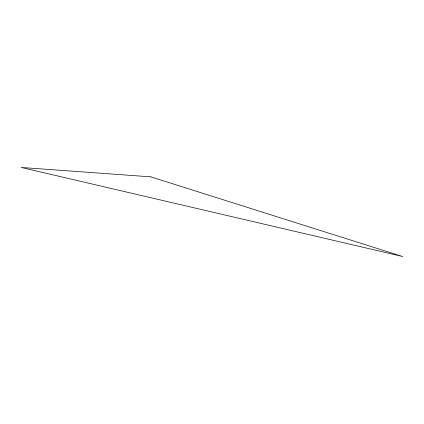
<?xml version="1.0" encoding="UTF-8"?>
<svg xmlns="http://www.w3.org/2000/svg" width="424" height="424" viewBox="0 0 424 424"><rect width="100%" height="100%" fill="white"/><g stroke="black" fill="none" stroke-linecap="round" stroke-linejoin="round"><path stroke-width="0.64" d="M150.812 176.856L21.2 167.453L402.8 256.547L150.812 176.856M191.563 200.261L191.563 200.261"/></g></svg>
